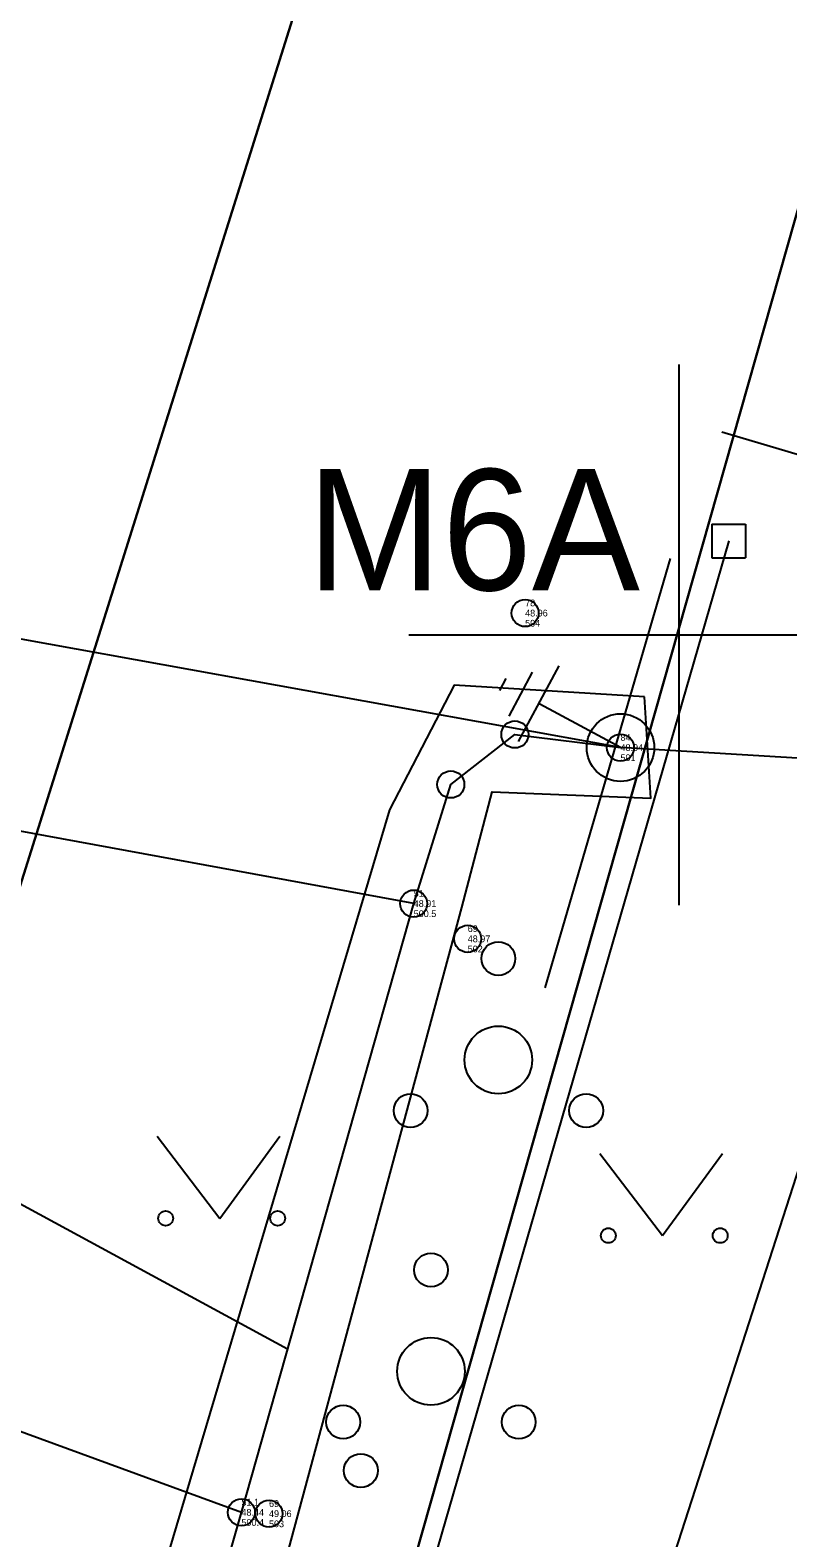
# Model space of a CAD drawing. Extents: x 643892 to 643987, y 6457607 to 6457747.
# Drawn here: x 643945.2 to 643950.81, y 6457693.32 to 6457704.47 of the extents above; entities that cross this region are included whole.
import ezdxf

# ---------------------------------------------------------------- set-up
doc = ezdxf.new("R2010")
doc.units = 0
for name, color, linetype in [('ABIJOONIS', 7, 'Continuous'), ('AED', 7, 'Continuous'), ('HALJASTUS', 7, 'Continuous'), ('KOORDPUNKT', 7, 'Continuous'), ('MOOTKOOD', 7, 'Continuous'), ('MOOTKORG-EH2000', 7, 'Continuous'), ('MOOTMPUNKT', 7, 'Continuous'), ('MOOTNR', 7, 'Continuous'), ('MOOTPIIR', 7, 'Continuous'), ('MPKAABEL', 7, 'Continuous'), ('MPOHULIIN', 7, 'Continuous'), ('PIIR', 7, 'Continuous'), ('POST', 7, 'Continuous'), ('PUU', 7, 'Continuous'), ('TEE', 7, 'Continuous'), ('VEEKOGU', 7, 'Continuous'), ('VORK', 7, 'Continuous')]:
    doc.layers.add(name, color=color, linetype=linetype)

msp = doc.modelspace()

# ---------------------------------------------------------------- linework, layer by layer
at = {"layer": 'ABIJOONIS'}
msp.add_lwpolyline([(643919.363, 6457699.124), (643938.98, 6457699.124), (643947.104, 6457694.717)], dxfattribs=at)
at = {"layer": 'AED'}
for p, q in [((643950.244, 6457700.82), (643950.244, 6457700.57)), ((643950.244, 6457700.82), (643950.494, 6457700.82)), ((643950.494, 6457700.82), (643950.494, 6457700.57)), ((643950.244, 6457700.57), (643950.494, 6457700.57))]:
    msp.add_line(p, q, dxfattribs=at)
msp.add_lwpolyline([(643950.369, 6457700.695), (643947.898, 6457692.153), (643945.122, 6457682.982), (643942.47, 6457673.87), (643940.467, 6457666.734)], dxfattribs=at)
at = {"layer": 'HALJASTUS'}
for p, q in [((643946.138, 6457696.29), (643946.602, 6457695.683)), ((643946.602, 6457695.683), (643947.047, 6457696.29)), ((643949.415, 6457696.163), (643949.879, 6457695.556)), ((643949.879, 6457695.556), (643950.324, 6457696.163))]:
    msp.add_line(p, q, dxfattribs=at)
msp.add_lwpolyline([(643949.936, 6457700.566), (643949.007, 6457697.388)], dxfattribs=at)
for centre in [(643946.201, 6457695.683), (643947.03, 6457695.683), (643949.478, 6457695.556), (643950.306, 6457695.556)]:
    msp.add_circle(centre, 0.055, dxfattribs=at)
at = {"layer": 'KOORDPUNKT'}
for points in [[(643948.037, 6457698.012), (643944.731, 6457698.62), (643942.231, 6457698.62)], [(643946.762, 6457693.508), (643943.778, 6457694.598), (643941.278, 6457694.598)]]:
    msp.add_lwpolyline(points, dxfattribs=at)
at = {"layer": 'MOOTMPUNKT'}
for centre in [(643948.862, 6457700.161), (643948.786, 6457699.263), (643949.568, 6457699.166), (643948.312, 6457698.893), (643948.037, 6457698.012), (643948.437, 6457697.751), (643946.762, 6457693.508), (643946.966, 6457693.498)]:
    msp.add_circle(centre, 0.1, dxfattribs=at)
at = {"layer": 'MOOTPIIR'}
msp.add_lwpolyline([(643949.746, 6457699.542), (643948.337, 6457699.627), (643947.858, 6457698.706), (643945.295, 6457690.095), (643941.632, 6457676.816), (643939.904, 6457671.163), (643939.36, 6457670.299), (643939.022, 6457670.374), (643938.721, 6457671.257), (643937.876, 6457671.595), (643937.2, 6457671.369), (643936.88, 6457670.862), (643936.711, 6457670.299), (643936.88, 6457669.548), (643937.744, 6457669.097), (643938.721, 6457669.454), (643938.928, 6457669.604), (643939.547, 6457669.566), (643940.111, 6457669.923), (643941.858, 6457675.051), (643946.422, 6457690.677), (643948.394, 6457697.983), (643948.619, 6457698.838), (643949.793, 6457698.791)], close=True, dxfattribs=at)
at = {"layer": 'MPKAABEL'}
for points in [[(643948.675, 6457699.588), (643948.722, 6457699.676)], [(643948.744, 6457699.399), (643948.917, 6457699.723)], [(643948.813, 6457699.21), (643949.113, 6457699.77)], [(643949.568, 6457699.166), (643948.97, 6457699.486)], [(643937.887, 6457670.353), (643939.391, 6457669.915), (643939.928, 6457670.255), (643940.527, 6457672.082), (643941.583, 6457675.48), (643942.913, 6457680.033), (643946.762, 6457693.508), (643948.037, 6457698.012), (643948.312, 6457698.893), (643948.786, 6457699.263), (643949.568, 6457699.166)], [(643946.252, 6457691.723), (643946.762, 6457693.508), (643948.037, 6457698.012), (643948.312, 6457698.893), (643948.786, 6457699.263), (643949.568, 6457699.166)]]:
    msp.add_lwpolyline(points, dxfattribs=at)
at = {"layer": 'MPOHULIIN'}
msp.add_lwpolyline([(643965.325, 6457698.216), (643949.568, 6457699.166), (643930.944, 6457702.531)], dxfattribs=at)
at = {"layer": 'PIIR'}
msp.add_lwpolyline([(643962.564, 6457743.953), (643962.06, 6457742.49), (643940.29, 6457665.88), (643933.9, 6457641.68), (643931.982, 6457631.313)], dxfattribs=at)
for points in [[(643955.58, 6457731.4), (643935.64, 6457667.99), (643940.29, 6457665.88), (643962.06, 6457742.49), (643935.15, 6457730.36)], [(643924.93, 6457670.96), (643935.64, 6457667.99), (643955.58, 6457731.4), (643935.15, 6457730.36), (643910.39, 6457718.88), (643915.11, 6457692.74), (643892.45, 6457682.56), (643902.35, 6457660.78)]]:
    msp.add_lwpolyline(points, close=True, dxfattribs=at)
at = {"layer": 'POST'}
msp.add_circle((643949.568, 6457699.166), 0.25, dxfattribs=at)
at = {"layer": 'PUU'}
for centre, radius in [((643948.664, 6457697.605), 0.125), ((643948.664, 6457696.855), 0.25), ((643948.014, 6457696.48), 0.125), ((643949.314, 6457696.48), 0.125), ((643948.165, 6457695.301), 0.125), ((643948.165, 6457694.551), 0.25), ((643947.515, 6457694.176), 0.125), ((643948.815, 6457694.176), 0.125), ((643947.646, 6457693.817), 0.125)]:
    msp.add_circle(centre, radius, dxfattribs=at)
at = {"layer": 'TEE'}
msp.add_lwpolyline([(643950.319, 6457701.501), (643951.301, 6457701.211), (643953.738, 6457700.365), (643954.152, 6457699.186), (643949.682, 6457683.604), (643944.54, 6457665.783), (643943.37, 6457663.411), (643941.803, 6457662.096), (643941.572, 6457662.078)], dxfattribs=at)
at = {"layer": 'VEEKOGU'}
msp.add_lwpolyline([(643952.144, 6457699.938), (643952.452, 6457700.101), (643953.072, 6457699.875), (643953.285, 6457699.588), (643949.08, 6457684.335), (643946.141, 6457674.472), (643943.48, 6457666.131), (643942.632, 6457666.226), (643942.006, 6457667.064), (643944.551, 6457674.996), (643947.427, 6457685.326), (643952.144, 6457699.938)], dxfattribs=at)
at = {"layer": 'VORK'}
for p, q in [((643950, 6457702), (643950, 6457698)), ((643948, 6457700), (643952, 6457700))]:
    msp.add_line(p, q, dxfattribs=at)

# ---------------------------------------------------------------- texts
at = {"layer": 'ABIJOONIS'}
msp.add_text('M6A', height=0.896, rotation=359.996, dxfattribs=at).set_placement((643947.248, 6457700.33))
at = {"layer": 'MOOTKOOD'}
for s, p in [('78', (643948.862, 6457700.211)), ('84', (643949.568, 6457699.216)), ('51', (643948.037, 6457698.062)), ('69', (643948.437, 6457697.801)), ('51.1', (643946.762, 6457693.558)), ('69', (643946.966, 6457693.548))]:
    msp.add_text(s, height=0.05, dxfattribs=at).set_placement(p)
at = {"layer": 'MOOTKORG-EH2000'}
for s, p in [('48.96', (643948.862, 6457700.136)), ('48.94', (643949.568, 6457699.141)), ('48.91', (643948.037, 6457697.987)), ('48.97', (643948.437, 6457697.726)), ('48.44', (643946.762, 6457693.483)), ('49.06', (643946.966, 6457693.473))]:
    msp.add_text(s, height=0.05, dxfattribs=at).set_placement(p)
at = {"layer": 'MOOTNR'}
for s, p in [('504', (643948.862, 6457700.061)), ('501', (643949.568, 6457699.066)), ('500.5', (643948.037, 6457697.912)), ('502', (643948.437, 6457697.651)), ('500.4', (643946.762, 6457693.408)), ('503', (643946.966, 6457693.398))]:
    msp.add_text(s, height=0.05, dxfattribs=at).set_placement(p)

doc.saveas('drawing.dxf')
